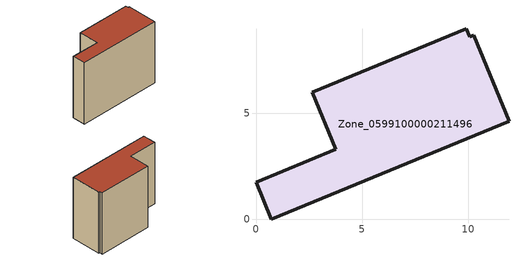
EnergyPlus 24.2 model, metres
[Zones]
Zone_0599100000211496
 floor ground (C_G): 0,1.75 3.77,3.3 2.66,5.98 9.92,8.98 10.09,8.62 10.27,8.68 11.93,4.63 0.72,0 z0
 wall outside (C_F): 3.77,3.3 0,1.75 0.72,0 11.93,4.63 10.27,8.68 10.09,8.62 9.92,8.98 2.66,5.98 3.77,3.3 z0:9.2
 roof outside (C_R): 10.09,8.62 9.92,8.98 2.66,5.98 3.77,3.3 0,1.75 0.72,0 11.93,4.63 10.27,8.68 z9.2
[BUILDING]
Pand.0599100000211496: North Axis=0; Terrain=City; Loads Convergence Tolerance Value=0.04; Temperature Convergence Tolerance Value=0.4; Solar Distribution=FullExterior; Maximum Number of Warmup Days=25; Minimum Number of Warmup Days=1
[Site:Location]
Rotterdam.The.Hague.AP_ZH_NLD Design_Conditions: Latitude=51.96; Longitude=4.45; Time Zone=1; Elevation=-4.5
[SITE:GROUNDTEMPERATURE:BUILDINGSURFACE]
18, 18, 18, 18, 18, 18, 18, 18, 18, 18, 18, 18
[MATERIAL] Thermal Absorptance=0.9; Solar Absorptance=0.7; Visible Absorptance=0.7
Name | Roughness | Thickness | Conductivity | Density | Specific Heat
G.TI.1946 | MediumSmooth | 0.15 | 1 | 540 | 1210
F.TI.1946 | Rough | 0.3 | 0.857143 | 1920 | 840
R.TI.1946 | MediumRough | 0.2 | 0.1 | 1500 | 1000
[CONSTRUCTION]
C_G: G.TI.1946
C_F: F.TI.1946
C_R: R.TI.1946
[ZONE]
Zone_0599100000211496: Type=1; Multiplier=1; Ceiling Height=Autocalculate; Volume=Autocalculate; Floor Area=autocalculate; Part of Total Floor Area=Yes
[ZONEINFILTRATION:DESIGNFLOWRATE]
Infil_Zone_0599100000211496: Zone or ZoneList or Space or SpaceList=Zone_0599100000211496; Schedule=AlwaysOn; Design Flow Rate Calculation Method=Flow/Area; Flow Rate per Floor Area=0.003; Constant Term Coefficient=1; Temperature Term Coefficient=0; Velocity Term Coefficient=0; Velocity Squared Term Coefficient=0
[HVACTEMPLATE:ZONE:IDEALLOADSAIRSYSTEM]
Zone_0599100000211496: Maximum Heating Supply Air Temperature=50; Minimum Cooling Supply Air Temperature=13; Maximum Heating Supply Air Humidity Ratio=0.0156; Minimum Cooling Supply Air Humidity Ratio=0.0077; Heating Limit=NoLimit; Cooling Limit=NoLimit; Dehumidification Control Type=ConstantSensibleHeatRatio; Cooling Sensible Heat Ratio=0.7; Dehumidification Setpoint=60; Humidification Control Type=None; Humidification Setpoint=30; Outdoor Air Method=None; Outdoor Air Flow Rate per Person=0.00944; Outdoor Air Flow Rate per Zone Floor Area=0; Outdoor Air Flow Rate per Zone=0; Demand Controlled Ventilation Type=None; Outdoor Air Economizer Type=NoEconomizer; Heat Recovery Type=None; Sensible Heat Recovery Effectiveness=0.7; Latent Heat Recovery Effectiveness=0.65
[ZONECONTROL:THERMOSTAT]
ThermostatControl_Zone_0599100000211496: Zone or ZoneList=Zone_0599100000211496; Control Type Schedule=DualSetpointControlType; Control 1=Thermostat_Zone_0599100000211496; Temperature Difference Between Cutout And Setpoint=0
[THERMOSTATSETPOINT:DUALSETPOINT]
Thermostat_Zone_0599100000211496: Heating Setpoint Temperature Schedule=HeatingSetpoint_Zone_0599100000211496; Cooling Setpoint Temperature Schedule=CoolingSetpoint_Zone_0599100000211496
[SCHEDULE:COMPACT]
HeatingSetpoint_Zone_0599100000211496: Through: 12/31, For: AllDays, Until: 24:00, 21
CoolingSetpoint_Zone_0599100000211496: Through: 12/31, For: AllDays, Until: 24:00, 24
DualSetpointControlType: Through: 12/31, For: AllDays, Until: 24:00, 4
AlwaysOn: Through: 12/31, For: AllDays, Until: 24:00, 1
